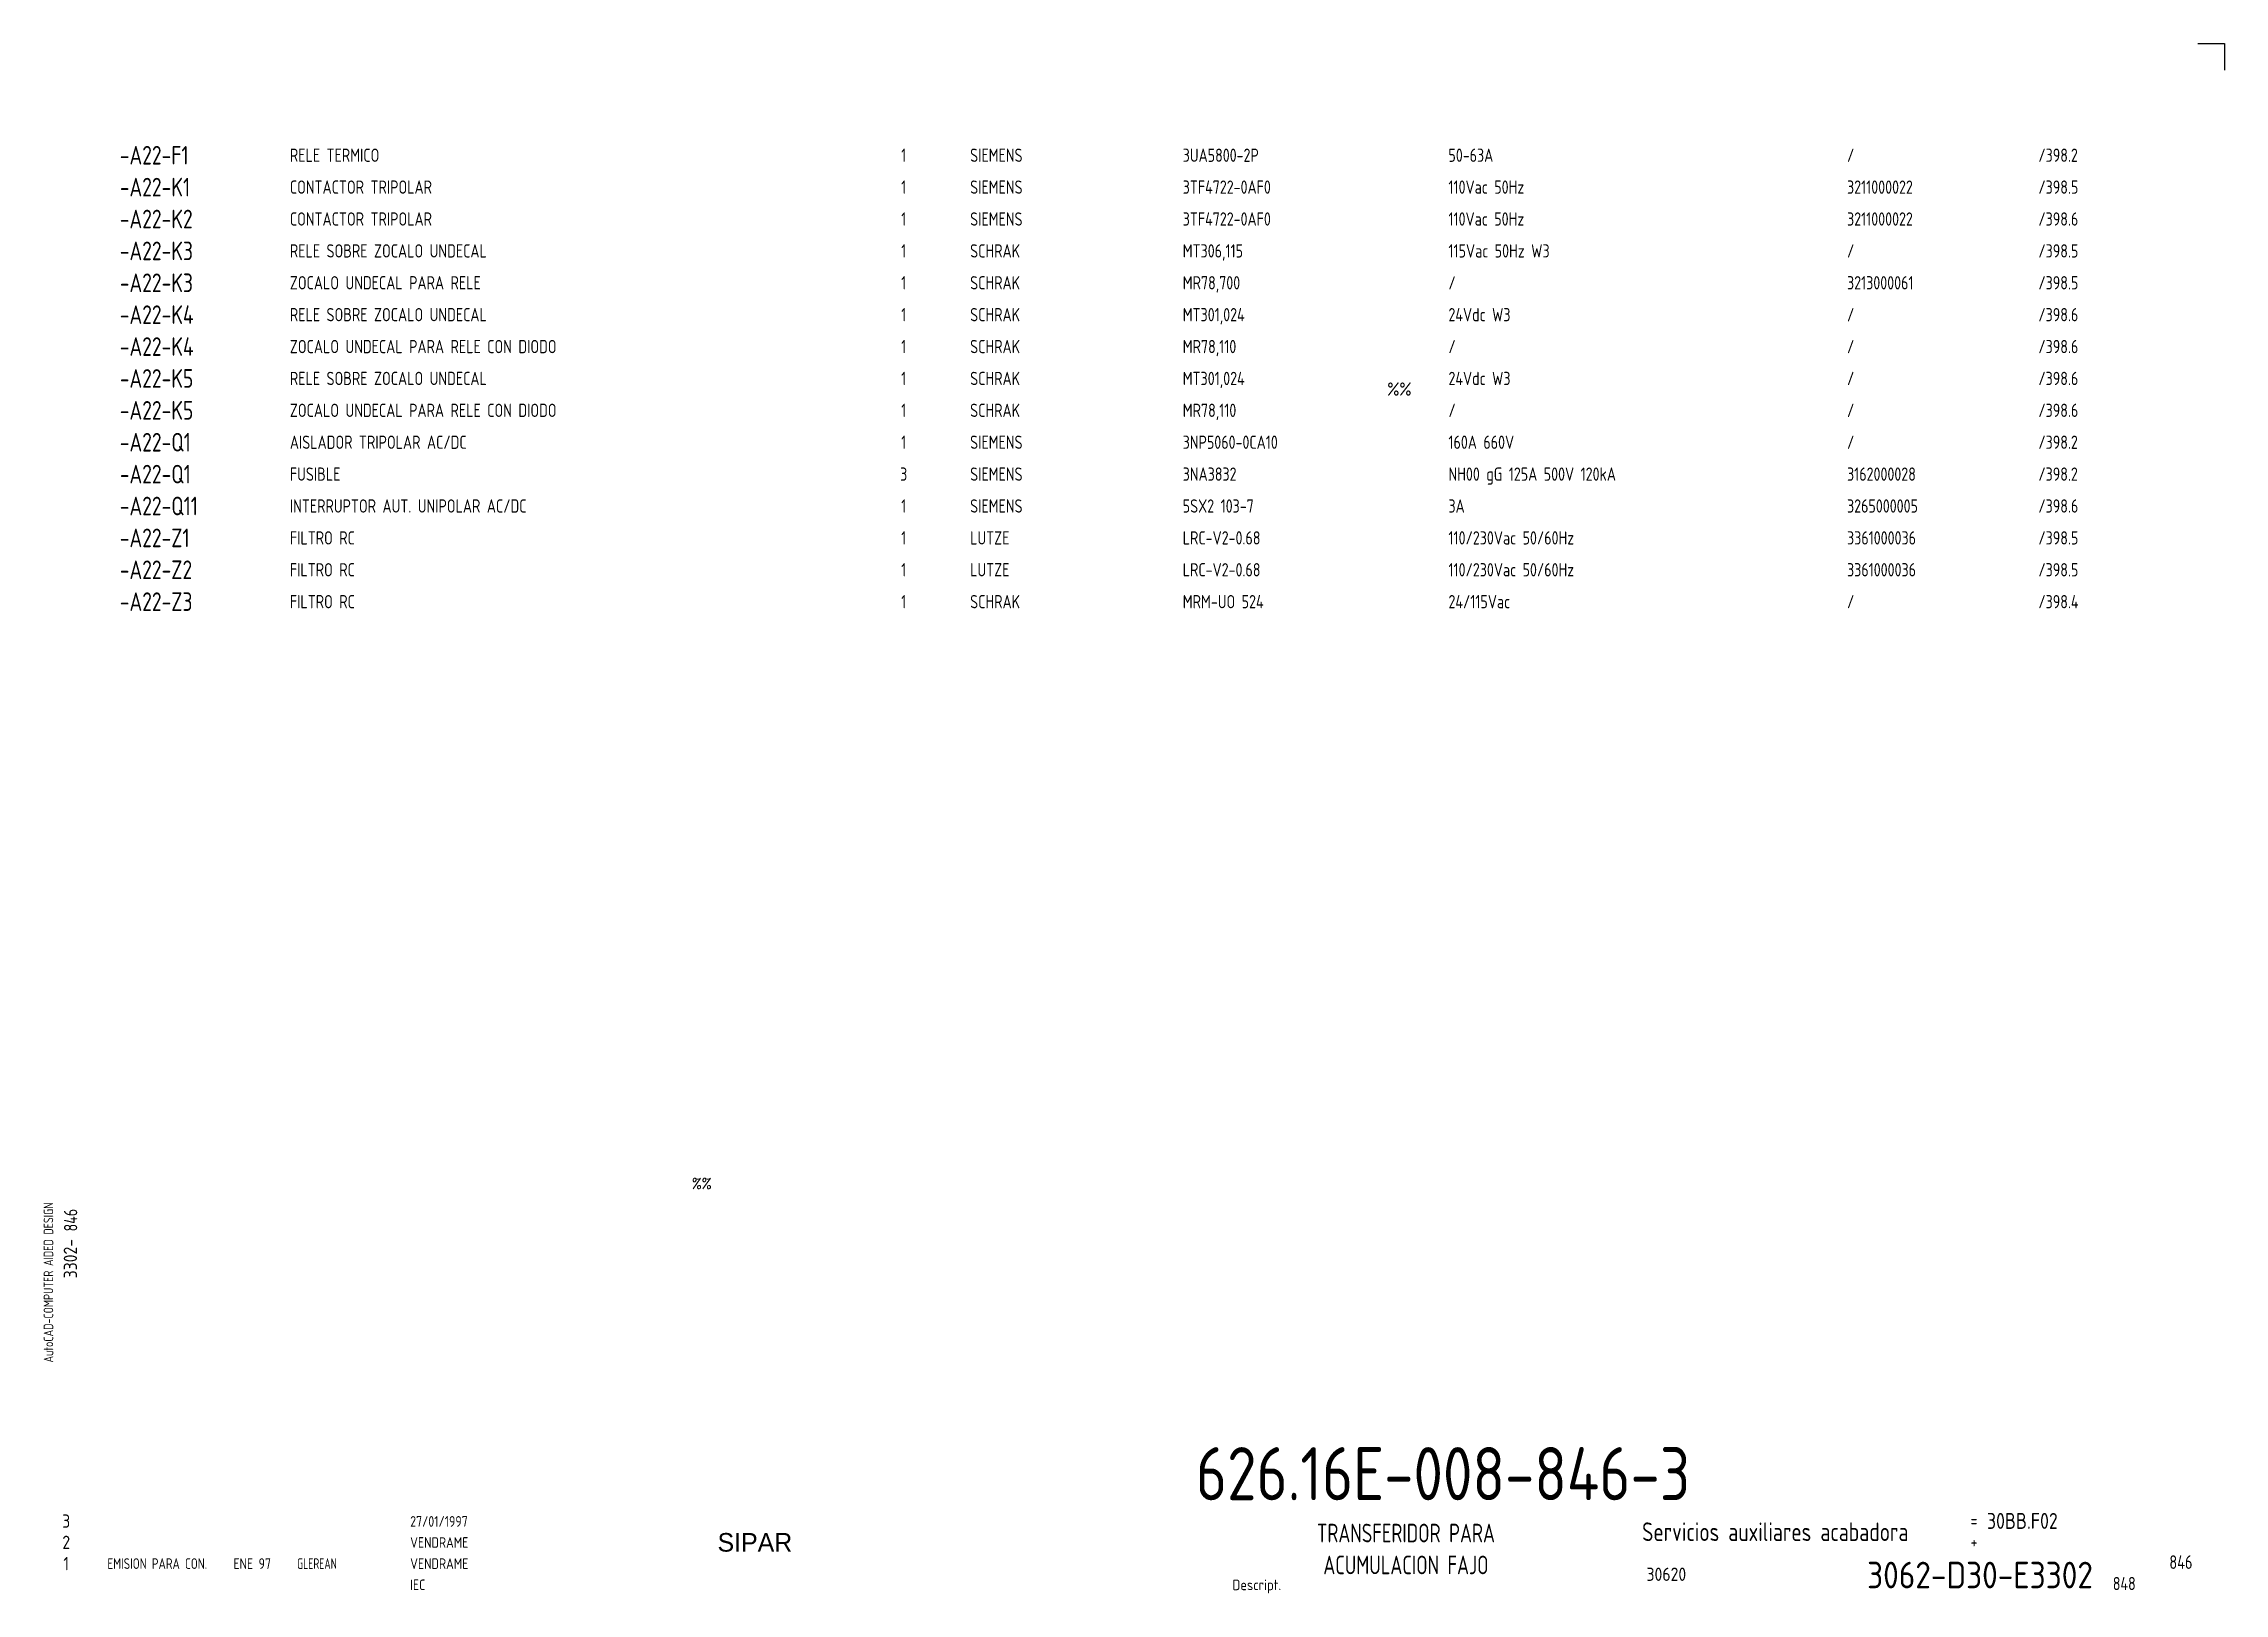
# Model space of a CAD drawing. Extents: x 10 to 420, y 5 to 297.
import ezdxf
from ezdxf.enums import TextEntityAlignment as Align

# ---------------------------------------------------------------- set-up
doc = ezdxf.new("R2010")
doc.units = 0
doc.header["$LTSCALE"] = 8
doc.header["$MEASUREMENT"] = 0
doc.layers.get('0').update_dxf_attribs({"linetype": 'CONTINUOUS'})
doc.layers.add('CART', color=7, linetype='CONTINUOUS')
doc.layers.add('ING', color=7, linetype='CONTINUOUS')
doc.styles.add('DIN', font='DIN', dxfattribs={"width": 0.85})
doc.styles.add('SIMPLEX', font='SIMPLEX', dxfattribs={"width": 0.9})
doc.styles.add('UNIV', font='UNIV')

# ---------------------------------------------------------------- blocks, each defined once
blk = doc.blocks.new('WB-FG100')
at = {"layer": 'CART', "color": 1}
for p, q in [((415, 297), (420, 297)), ((420, 297), (420, 292))]:
    blk.add_line(p, q, dxfattribs=at)
at = {"layer": 'CART', "color": 1, "style": 'DIN', "width": 0.8}
blk.add_text('AutoCAD-COMPUTER AIDED DESIGN', height=1.8, rotation=90, dxfattribs=at).set_placement((11.47, 48.84))
at = {"layer": 'CART', "color": 3, "style": 'DIN', "width": 0.8}
for s, p in [('=', (372.24, 17.91)), ('+', (372.24, 13.87))]:
    blk.add_text(s, height=2.5, dxfattribs=at).set_placement(p)
at = {"layer": 'CART', "color": 7, "style": 'DIN', "width": 0.9}
blk.add_attdef('FILE', text='', height=2.5, rotation=90, dxfattribs=at).set_placement((15.95, 68.38), align=Align.CENTER)
for tag, p in [('MOD-3', (13.92, 19)), ('MOD-2', (13.92, 15)), ('MOD-1', (13.92, 11)), ('NR.COMMESSA', (315, 9))]:
    blk.add_attdef(tag, text='', height=2.5, dxfattribs=at).set_placement(p, align=Align.MIDDLE)
at = {"layer": 'CART', "color": 7, "style": 'DIN'}
for tag, width, p in [('REV-3', 0.9, (21.66, 19)), ('DATA-3', 0.9, (45.37, 19)), ('NOME-3', 0.9, (57.37, 19)), ('REV-2', 0.9, (21.66, 15)), ('DATA-2', 0.9, (45.37, 15)), ('NOME-2', 0.9, (57.37, 15)), ('REV-1', 0.9, (21.66, 11)), ('DATA-1', 0.9, (45.37, 11)), ('NOME-1', 0.7, (57.37, 11))]:
    blk.add_attdef(tag, text='', height=2, dxfattribs=dict(at, width=width)).set_placement(p, align=Align.MIDDLE_LEFT)
at = {"layer": 'CART', "color": 7, "style": 'DIN', "width": 0.9}
for tag, p, height in [('DATA', (78.64, 17.94), 2), ('ESECUTORE', (78.64, 13.97), 2), ('CONTROLLORE', (78.64, 9.99), 2), ('SEGUE', (398.93, 5.65), 2.8), ('NORMA', (78.64, 6.01), 2)]:
    blk.add_attdef(tag, p, '', height=height, dxfattribs=at)
at = {"layer": 'CART', "color": 2, "style": 'DIN', "width": 0.9}
for tag, p in [('TITOLO-1/3', (266.5, 18.23)), ('TITOLO-1/2', (266.5, 15.73)), ('TITOLO-2/3', (266.5, 13.18)), ('TITOLO-2/2', (266.5, 10.68)), ('TITOLO-3/3', (266.5, 8.13))]:
    blk.add_attdef(tag, text='', height=3.5, dxfattribs=at).set_placement(p, align=Align.MIDDLE)
at = {"layer": 'CART', "color": 3, "style": 'DIN', "width": 0.9}
blk.add_attdef('ASSIEME', text='', height=3.5, dxfattribs=at).set_placement((334, 17), align=Align.MIDDLE)
at = {"layer": 'CART', "color": 3, "style": 'DIN', "width": 0.85}
for tag, p in [('=', (375.33, 16.63)), ('+', (375.33, 12.76))]:
    blk.add_attdef(tag, text='', height=3, dxfattribs=at).set_placement(p, align=Align.BOTTOM_LEFT)
at = {"layer": 'CART', "color": 3, "style": 'DIN', "width": 0.9}
blk.add_attdef('FOGLIO', text='', height=2.8, dxfattribs=at).set_placement((414.2, 9.56), align=Align.RIGHT)
at = {"layer": 'CART', "color": 2, "style": 'DIN', "width": 0.9}
blk.add_attdef('DISEGNO', text='', height=5, dxfattribs=at).set_placement((395.27, 6.35), align=Align.RIGHT)
at = {"layer": 'CART', "color": 1, "style": 'DIN', "width": 0.9}
blk.add_attdef('TIPOLOGIA', (233.37, 6), '', height=2, dxfattribs=at)

msp = doc.modelspace()

# ---------------------------------------------------------------- block references
at = {"layer": 'CART'}
ref = msp.add_blockref('WB-FG100', (0, 0), dxfattribs=at)
ref.add_attrib('TIPOLOGIA', 'Descript.', (233.37, 6), dxfattribs={"color": 1, "height": 2, "style": 'DIN', "width": 0.9})
ref.add_attrib('ASSIEME', 'Servicios auxiliares acabadora', dxfattribs={"color": 3, "height": 3.5, "style": 'DIN', "width": 0.8}).set_placement((335.5, 17), align=Align.MIDDLE)
ref.add_attrib('=', '30BB.F02', dxfattribs={"color": 3, "height": 3, "style": 'DIN', "width": 0.85}).set_placement((375.33, 16.63), align=Align.BOTTOM_LEFT)
ref.add_attrib('NR.COMMESSA', '30620', dxfattribs={"color": 7, "height": 2.5, "style": 'DIN', "width": 0.9}).set_placement((315, 9), align=Align.MIDDLE)
ref.add_attrib('DISEGNO', '3062-D30-E3302', dxfattribs={"color": 2, "height": 5, "style": 'DIN', "width": 0.9}).set_placement((395.27, 6.35), align=Align.RIGHT)
ref.add_attrib('DATA', '27/01/1997', (78.64, 17.94), dxfattribs={"color": 7, "height": 2, "style": 'DIN', "width": 0.85})
ref.add_attrib('ESECUTORE', 'VENDRAME', (78.64, 13.97), dxfattribs={"color": 7, "height": 2, "style": 'DIN', "width": 0.85})
ref.add_attrib('CONTROLLORE', 'VENDRAME', (78.64, 9.99), dxfattribs={"color": 7, "height": 2, "style": 'DIN', "width": 0.85})
ref.add_attrib('NORMA', 'IEC', (78.64, 6.01), dxfattribs={"color": 7, "height": 2, "style": 'DIN', "width": 0.85})
ref.add_attrib('MOD-1', '1', dxfattribs={"color": 7, "height": 2.5, "style": 'DIN', "width": 0.9}).set_placement((13.92, 11), align=Align.MIDDLE)
ref.add_attrib('REV-1', 'EMISION PARA CON.', dxfattribs={"color": 7, "height": 2, "style": 'DIN', "width": 0.8}).set_placement((21.66, 11), align=Align.MIDDLE_LEFT)
ref.add_attrib('DATA-1', 'ENE 97', dxfattribs={"color": 7, "height": 2, "style": 'DIN', "width": 0.85}).set_placement((45.37, 11), align=Align.MIDDLE_LEFT)
ref.add_attrib('NOME-1', 'GLEREAN', dxfattribs={"color": 7, "height": 2, "style": 'DIN', "width": 0.7}).set_placement((57.37, 11), align=Align.MIDDLE_LEFT)
ref.add_attrib('MOD-2', '2', dxfattribs={"color": 7, "height": 2.5, "style": 'DIN', "width": 0.9}).set_placement((13.92, 15), align=Align.MIDDLE)
ref.add_attrib('MOD-3', '3', dxfattribs={"color": 7, "height": 2.5, "style": 'DIN', "width": 0.9}).set_placement((13.92, 19), align=Align.MIDDLE)
ref.add_attrib('FILE', '3302-', dxfattribs={"color": 7, "height": 2.5, "rotation": 90, "style": 'DIN', "width": 0.9}).set_placement((15.95, 68.38), align=Align.CENTER)

# ---------------------------------------------------------------- texts
at = {"color": 3, "style": 'DIN', "width": 0.8}
for s, p in [('-A22-F1', (24, 276)), ('-A22-K1', (24, 270)), ('-A22-K2', (24, 264)), ('-A22-K3', (24, 258)), ('-A22-K3', (24, 252)), ('-A22-K4', (24, 246)), ('-A22-K4', (24, 240)), ('-A22-K5', (24, 234)), ('-A22-K5', (24, 228)), ('-A22-Q1', (24, 222)), ('-A22-Q1', (24, 216)), ('-A22-Q11', (24, 210)), ('-A22-Z1', (24, 204)), ('-A22-Z2', (24, 198)), ('-A22-Z3', (24, 192))]:
    msp.add_text(s, height=3.5, dxfattribs=at).set_placement(p, align=Align.MIDDLE_LEFT)
at = {"color": 7, "style": 'DIN', "width": 0.8}
for s, p in [('1', (171.5, 276)), ('1', (171.5, 270)), ('1', (171.5, 264)), ('1', (171.5, 258)), ('1', (171.5, 252)), ('1', (171.5, 246)), ('1', (171.5, 240)), ('1', (171.5, 234)), ('1', (171.5, 228)), ('1', (171.5, 222)), ('3', (171.5, 216)), ('1', (171.5, 210)), ('1', (171.5, 204)), ('1', (171.5, 198)), ('1', (171.5, 192))]:
    msp.add_text(s, height=2.5, dxfattribs=at).set_placement(p, align=Align.MIDDLE)
for s, p in [('SIEMENS', (184, 276)), ('3UA5800-2P', (224, 276)), ('50-63A', (274, 276)), ('/', (349, 276)), ('/398.2', (385, 276)), ('SIEMENS', (184, 270)), ('3TF4722-0AF0', (224, 270)), ('110Vac 50Hz', (274, 270)), ('3211000022', (349, 270)), ('/398.5', (385, 270)), ('SIEMENS', (184, 264)), ('3TF4722-0AF0', (224, 264)), ('110Vac 50Hz', (274, 264)), ('3211000022', (349, 264)), ('/398.6', (385, 264)), ('SCHRAK', (184, 258)), ('MT306,115', (224, 258)), ('115Vac 50Hz W3', (274, 258)), ('/', (349, 258)), ('/398.5', (385, 258)), ('SCHRAK', (184, 252)), ('MR78,700', (224, 252)), ('/', (274, 252)), ('3213000061', (349, 252)), ('/398.5', (385, 252)), ('SCHRAK', (184, 246)), ('MT301,024', (224, 246)), ('24Vdc W3', (274, 246)), ('/', (349, 246)), ('/398.6', (385, 246)), ('SCHRAK', (184, 240)), ('MR78,110', (224, 240)), ('/', (274, 240)), ('/', (349, 240)), ('/398.6', (385, 240)), ('SCHRAK', (184, 234)), ('MT301,024', (224, 234)), ('24Vdc W3', (274, 234)), ('/', (349, 234)), ('/398.6', (385, 234)), ('SCHRAK', (184, 228)), ('MR78,110', (224, 228)), ('/', (274, 228)), ('/', (349, 228)), ('/398.6', (385, 228)), ('SIEMENS', (184, 222)), ('3NP5060-0CA10', (224, 222)), ('160A 660V', (274, 222)), ('/', (349, 222)), ('/398.2', (385, 222)), ('SIEMENS', (184, 216)), ('3NA3832', (224, 216)), ('NH00 gG 125A 500V 120kA', (274, 216)), ('3162000028', (349, 216)), ('/398.2', (385, 216)), ('SIEMENS', (184, 210)), ('5SX2 103-7', (224, 210)), ('3A', (274, 210)), ('3265000005', (349, 210)), ('/398.6', (385, 210)), ('LUTZE', (184, 204)), ('LRC-V2-0.68', (224, 204)), ('110/230Vac 50/60Hz', (274, 204)), ('3361000036', (349, 204)), ('/398.5', (385, 204)), ('LUTZE', (184, 198)), ('LRC-V2-0.68', (224, 198)), ('110/230Vac 50/60Hz', (274, 198)), ('3361000036', (349, 198)), ('/398.5', (385, 198)), ('SCHRAK', (184, 192)), ('MRM-UO 524', (224, 192)), ('24/115Vac', (274, 192)), ('/', (349, 192)), ('/398.4', (385, 192))]:
    msp.add_text(s, height=2.5, dxfattribs=at).set_placement(p, align=Align.MIDDLE_LEFT)
at = {"style": 'DIN'}
for s, width, p in [('%%', 0.85, (262.5, 230.75)), ('848', 0.8, (399, 6))]:
    msp.add_text(s, height=2.5, dxfattribs=dict(at, width=width)).set_placement(p)
at = {"color": 7, "linetype": 'Continuous', "style": 'SIMPLEX', "width": 0.9}
msp.add_text('%%', height=2, dxfattribs=at).set_placement((133.5, 82.5), align=Align.MIDDLE)
at = {"style": 'DIN', "width": 0.8}
msp.add_text('846', height=2.5, rotation=90, dxfattribs=at).set_placement((16, 73.5))
at = {"color": 3, "style": 'DIN', "width": 0.75}
for s, p in [('TRANSFERIDOR PARA', (266, 15)), ('ACUMULACION FAJO', (266, 9))]:
    msp.add_text(s, height=3.5, dxfattribs=at).set_placement(p, align=Align.CENTER)
at = {"color": 3, "style": 'DIN', "width": 0.8}
msp.add_text('846', height=2.56, dxfattribs=at).set_placement((414, 10), align=Align.RIGHT)
at = {"color": 2, "insert": (226.47, 32.92), "char_height": 10, "width": 111.0411, "attachment_point": 1, "style": 'DIN'}
msp.add_mtext('626.16E-008-846-3', dxfattribs=at)
at = {"layer": 'CART', "color": 2, "linetype": 'Continuous', "style": 'UNIV'}
msp.add_text('SIPAR', height=3.5, dxfattribs=at).set_placement((143.5, 13.25), align=Align.CENTER)
at = {"layer": 'ING', "color": 7, "style": 'DIN', "width": 0.8}
for s, p in [('RELE TERMICO', (56, 276)), ('CONTACTOR TRIPOLAR', (56, 270)), ('CONTACTOR TRIPOLAR', (56, 264)), ('RELE SOBRE ZOCALO UNDECAL', (56, 258)), ('ZOCALO UNDECAL PARA RELE', (56, 252)), ('RELE SOBRE ZOCALO UNDECAL', (56, 246)), ('ZOCALO UNDECAL PARA RELE CON DIODO', (56, 240)), ('RELE SOBRE ZOCALO UNDECAL', (56, 234)), ('ZOCALO UNDECAL PARA RELE CON DIODO', (56, 228)), ('AISLADOR TRIPOLAR AC/DC', (56, 222)), ('FUSIBLE', (56, 216)), ('INTERRUPTOR AUT. UNIPOLAR AC/DC', (56, 210)), ('FILTRO RC', (56, 204)), ('FILTRO RC', (56, 198)), ('FILTRO RC', (56, 192))]:
    msp.add_text(s, height=2.5, dxfattribs=at).set_placement(p, align=Align.MIDDLE_LEFT)

doc.saveas('drawing.dxf')
